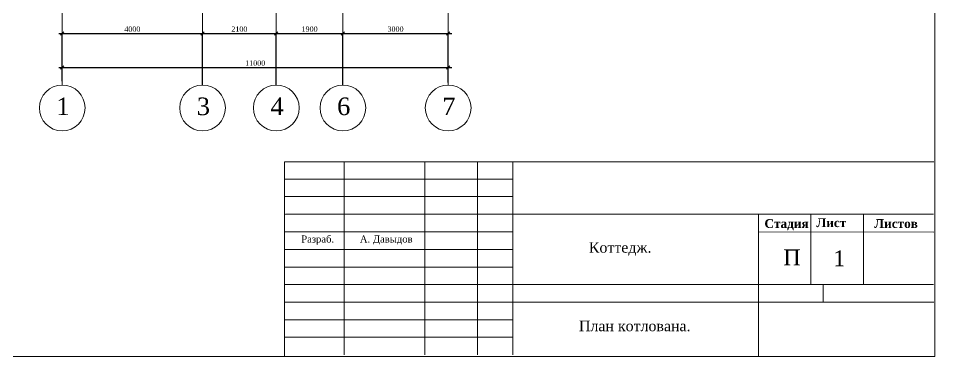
# Model space of a CAD drawing. Extents: x 1526320 to 3332998, y -546296 to 333165.
# Drawn here: x 3063910 to 3090025, y -57328 to -47695 of the extents above; entities that cross this region are included whole.
import ezdxf

# ---------------------------------------------------------------- set-up
doc = ezdxf.new("R2010")
doc.units = 0
doc.header["$LTSCALE"] = 500
doc.header["$MEASUREMENT"] = 0
doc.layers.get('0').update_dxf_attribs({"linetype": 'CONTINUOUS', "lineweight": 0})
doc.layers.add('Для печати', color=250, linetype='CONTINUOUS', lineweight=0)
doc.styles.add('NAKLON', font='TIMESBD.TTF', dxfattribs={"height": 500})
doc.styles.get("Standard").update_dxf_attribs({"font": 'TIMES.TTF', "height": 150})
doc.dimstyles.new('ISO-25', dxfattribs={"dimtxt": 300, "dimasz": 100, "dimexe": 0, "dimexo": 0, "dimgap": 50, "dimtad": 1, "dimdec": 0, "dimrnd": 10, "dimtxsty": 'Standard', "dimblk": 'OBLIQUE', "dimcen": 100, "dimdle": 100, "dimadec": 0, "dimazin": 0, "dimtfac": 1, "dimtdec": 0, "dimtmove": 0, "dimatfit": 3, "dimldrblk": 'OBLIQUE', "dimfxl": 0, "dimarcsym": 0})

# ---------------------------------------------------------------- blocks, each defined once
blk = doc.blocks.new('_Oblique')
at = {"color": 0, "linetype": 'ByBlock', "lineweight": -2}
blk.add_line((-0.5, -0.5), (0.5, 0.5), dxfattribs=at)
blk = doc.blocks.new('*D1740')
at = {"layer": 'Для печати', "color": 0, "linetype": 'Continuous', "lineweight": -2, "ltscale": 0.13}
for p, q in [((3073060, -48128), (3076260, -48128)), ((3073160, -49593), (3073160, -48128)), ((3076160, -49520), (3076160, -48128))]:
    blk.add_line(p, q, dxfattribs=at)
at = {"layer": 'Для печати', "color": 0, "linetype": 'Continuous', "lineweight": -2, "ltscale": 0.13, "xscale": 100, "yscale": 100, "zscale": 100, "rotation": 180}
blk.add_blockref('_Oblique', (3073160, -48128), dxfattribs=at)
at = {"layer": 'Для печати', "color": 0, "linetype": 'Continuous', "lineweight": -2, "ltscale": 0.13, "xscale": 100, "yscale": 100, "zscale": 100}
blk.add_blockref('_Oblique', (3076160, -48128), dxfattribs=at)
at = {"layer": 'Для печати', "color": 0, "linetype": 'Continuous', "lineweight": 9, "ltscale": 0.13, "insert": (3074660, -48002), "char_height": 150, "attachment_point": 5}
blk.add_mtext('3000', dxfattribs=at)
blk = doc.blocks.new('*D1741')
at = {"layer": 'Для печати', "color": 0, "linetype": 'Continuous', "lineweight": -2, "ltscale": 0.13}
for p, q in [((3065060, -49097), (3076260, -49097)), ((3065160, -49487), (3065160, -49097)), ((3076160, -49520), (3076160, -49097))]:
    blk.add_line(p, q, dxfattribs=at)
at = {"layer": 'Для печати', "color": 0, "linetype": 'Continuous', "lineweight": -2, "ltscale": 0.13, "xscale": 100, "yscale": 100, "zscale": 100, "rotation": 180}
blk.add_blockref('_Oblique', (3065160, -49097), dxfattribs=at)
at = {"layer": 'Для печати', "color": 0, "linetype": 'Continuous', "lineweight": -2, "ltscale": 0.13, "xscale": 100, "yscale": 100, "zscale": 100}
blk.add_blockref('_Oblique', (3076160, -49097), dxfattribs=at)
at = {"layer": 'Для печати', "color": 0, "linetype": 'Continuous', "lineweight": 9, "ltscale": 0.13, "insert": (3070660, -48971), "char_height": 150, "attachment_point": 5}
blk.add_mtext('11000', dxfattribs=at)
blk = doc.blocks.new('*D1751')
at = {"layer": 'Для печати', "color": 0, "linetype": 'Continuous', "lineweight": -2, "ltscale": 0.13}
for p, q in [((3071160, -48128), (3073260, -48128)), ((3071260, -49593), (3071260, -48128)), ((3073160, -49593), (3073160, -48128))]:
    blk.add_line(p, q, dxfattribs=at)
at = {"layer": 'Для печати', "color": 0, "linetype": 'Continuous', "lineweight": -2, "ltscale": 0.13, "xscale": 100, "yscale": 100, "zscale": 100, "rotation": 180}
blk.add_blockref('_Oblique', (3071260, -48128), dxfattribs=at)
at = {"layer": 'Для печати', "color": 0, "linetype": 'Continuous', "lineweight": -2, "ltscale": 0.13, "xscale": 100, "yscale": 100, "zscale": 100}
blk.add_blockref('_Oblique', (3073160, -48128), dxfattribs=at)
at = {"layer": 'Для печати', "color": 0, "linetype": 'Continuous', "lineweight": 9, "ltscale": 0.13, "insert": (3072210, -48002), "char_height": 150, "attachment_point": 5}
blk.add_mtext('1900', dxfattribs=at)
blk = doc.blocks.new('*D1752')
at = {"layer": 'Для печати', "color": 0, "linetype": 'Continuous', "lineweight": -2, "ltscale": 0.13}
for p, q in [((3069060, -48128), (3071360, -48128)), ((3069160, -49593), (3069160, -48128)), ((3071260, -49593), (3071260, -48128))]:
    blk.add_line(p, q, dxfattribs=at)
at = {"layer": 'Для печати', "color": 0, "linetype": 'Continuous', "lineweight": -2, "ltscale": 0.13, "xscale": 100, "yscale": 100, "zscale": 100, "rotation": 180}
blk.add_blockref('_Oblique', (3069160, -48128), dxfattribs=at)
at = {"layer": 'Для печати', "color": 0, "linetype": 'Continuous', "lineweight": -2, "ltscale": 0.13, "xscale": 100, "yscale": 100, "zscale": 100}
blk.add_blockref('_Oblique', (3071260, -48128), dxfattribs=at)
at = {"layer": 'Для печати', "color": 0, "linetype": 'Continuous', "lineweight": 9, "ltscale": 0.13, "insert": (3070210, -48002), "char_height": 150, "attachment_point": 5}
blk.add_mtext('2100', dxfattribs=at)
blk = doc.blocks.new('*D1753')
at = {"layer": 'Для печати', "color": 0, "linetype": 'Continuous', "lineweight": -2, "ltscale": 0.13}
for p, q in [((3065060, -48128), (3069260, -48128)), ((3065160, -49487), (3065160, -48128)), ((3069160, -49593), (3069160, -48128))]:
    blk.add_line(p, q, dxfattribs=at)
at = {"layer": 'Для печати', "color": 0, "linetype": 'Continuous', "lineweight": -2, "ltscale": 0.13, "xscale": 100, "yscale": 100, "zscale": 100, "rotation": 180}
blk.add_blockref('_Oblique', (3065160, -48128), dxfattribs=at)
at = {"layer": 'Для печати', "color": 0, "linetype": 'Continuous', "lineweight": -2, "ltscale": 0.13, "xscale": 100, "yscale": 100, "zscale": 100}
blk.add_blockref('_Oblique', (3069160, -48128), dxfattribs=at)
at = {"layer": 'Для печати', "color": 0, "linetype": 'Continuous', "lineweight": 9, "ltscale": 0.13, "insert": (3067160, -48002), "char_height": 150, "attachment_point": 5}
blk.add_mtext('4000', dxfattribs=at)

msp = doc.modelspace()

# ---------------------------------------------------------------- linework, layer by layer
at = {"layer": 'Для печати', "color": 5, "linetype": 'Continuous', "lineweight": 9}
for p, q in [((3065160.1, -49487), (3065160.1, -32807.6)), ((3076159.8, -49519.6), (3076159.8, -32807.6)), ((3069160.5, -35906.8), (3069160.5, -49593.2)), ((3071260.3, -41768.8), (3071260.3, -49593.2)), ((3073160.2, -41671.1), (3073160.2, -49593.3)), ((3065160.1, -47884.4), (3065160.1, -49593.3)), ((3076159.8, -47884.4), (3076159.8, -49593.2))]:
    msp.add_line(p, q, dxfattribs=at)
at = {"layer": 'Для печати', "color": 5, "linetype": 'Continuous', "lineweight": 15, "ltscale": 0.13}
for p, q in [((3071499.1, -57316.9), (3071499.1, -51779.8)), ((3071499.1, -51779.8), (3090001.1, -51779.8)), ((3077993.3, -52771.1), (3071502, -52771.1)), ((3071524.4, -53275), (3089995.4, -53275)), ((3085001.7, -53274.1), (3085001.7, -57328.1)), ((3086498.3, -53274.1), (3086498.3, -55272)), ((3087994.9, -53274.1), (3087994.9, -55272)), ((3071511.8, -54278.1), (3077999.6, -54278.1)), ((3078000.8, -55272.1), (3084994.5, -55272.1)), ((3084994.5, -55272.1), (3089995.1, -55272.1)), ((3086843.6, -55272), (3086843.6, -55775))]:
    msp.add_line(p, q, dxfattribs=at)
at = {"layer": 'Для печати', "color": 5, "linetype": 'Continuous', "lineweight": 15}
for p, q in [((3073198.8, -57275.9), (3073199.7, -51775.9)), ((3075498.8, -57276.3), (3075499.7, -51776.3)), ((3076998.8, -57276.6), (3076999.7, -51776.6)), ((3077998.8, -57276.7), (3077999.7, -51776.7)), ((3071499.6, -52275.6), (3077999.6, -52276.7)), ((3071499.5, -53275.6), (3077999.5, -53276.7)), ((3071499.4, -53775.6), (3077999.4, -53776.7)), ((3085001.3, -53778.7), (3090001.3, -53779.5)), ((3071499.2, -54775.6), (3077999.2, -54776.7)), ((3071499.1, -55275.6), (3077999.1, -55276.7)), ((3071499, -55775.6), (3089999, -55778.7)), ((3071499, -56275.6), (3077999, -56276.7)), ((3071498.9, -56775.6), (3077998.9, -56776.7))]:
    msp.add_line(p, q, dxfattribs=at)
at = {"layer": 'Для печати', "color": 5, "linetype": 'Continuous', "lineweight": 0, "ltscale": 0.13}
msp.add_lwpolyline([(3090025.3, -57326.3), (3049922.7, -57326.3), (3049922.7, -28543.2), (3090025.3, -28543.2)], close=True, dxfattribs=at)
at = {"layer": 'Для печати', "color": 5, "linetype": 'Continuous', "lineweight": 9}
for centre in [(3065160.8, -50245.9), (3069161.2, -50245.9), (3071261.1, -50245.9), (3073160.9, -50245.9), (3076160.5, -50245.9)]:
    msp.add_circle(centre, 651.5, dxfattribs=at)

# ---------------------------------------------------------------- texts
for s, height, p in [('1', 500, (3064994.4, -50450.1)), ('3', 500, (3068994.7, -50450.1)), ('4', 500, (3071094.6, -50450.1)), ('6', 500, (3072994.5, -50450.1)), ('7', 500, (3075994.1, -50450.1)), ('Коттедж.', 300, (3080169.5, -54368.3))]:
    msp.add_text(s, height=height, dxfattribs=at).set_placement(p)
at = {"layer": 'Для печати', "color": 5, "linetype": 'Continuous', "lineweight": 15, "ltscale": 0.13, "style": 'NAKLON'}
for s, p in [('Стадия', (3085173.9, -53663.1)), ('Лист', (3086653.4, -53638.9)), ('Листов', (3088302.7, -53663.1))]:
    msp.add_text(s, height=250, dxfattribs=at).set_placement(p)
at = {"layer": 'Для печати', "color": 5, "linetype": 'Continuous', "lineweight": 15}
for s, height, p in [('Разраб.', 200, (3071973.1, -54078.4)), ('А. Давыдов', 200, (3073643.5, -54078.4)), ('П', 450, (3085714.5, -54725.6)), ('1', 450, (3087134.5, -54752.6)), ('План котлована.', 300, (3079888.1, -56603.2))]:
    msp.add_text(s, height=height, dxfattribs=at).set_placement(p)

# ---------------------------------------------------------------- dimensions: what is measured, and where the dimension line sits
at = {"layer": 'Для печати', "color": 5, "linetype": 'Continuous', "lineweight": 9, "ltscale": 0.13}
for base, p1, p2, picture, middle in [((3069160.5, -48128.1), (3065160.1, -49487), (3069160.5, -49593.2), '*D1753', (3067160.3, -48001.8)), ((3071260.3, -48128.1), (3069160.5, -49593.2), (3071260.3, -49593.2), '*D1752', (3070210.4, -48001.8)), ((3073160.2, -48128.1), (3071260.3, -49593.2), (3073160.2, -49593.3), '*D1751', (3072210.3, -48001.6)), ((3076159.8, -48128.1), (3073160.2, -49593.3), (3076159.8, -49519.6), '*D1740', (3074660, -48001.8)), ((3076159.8, -49096.8), (3065160.1, -49487), (3076159.8, -49519.6), '*D1741', (3070660, -48970.5))]:
    dim = msp.add_linear_dim(base=base, p1=p1, p2=p2, dimstyle='ISO-25', dxfattribs=at)
    dim.commit()
    dim.dimension.update_dxf_attribs({"geometry": picture, "text_midpoint": middle})

doc.saveas('drawing.dxf')
